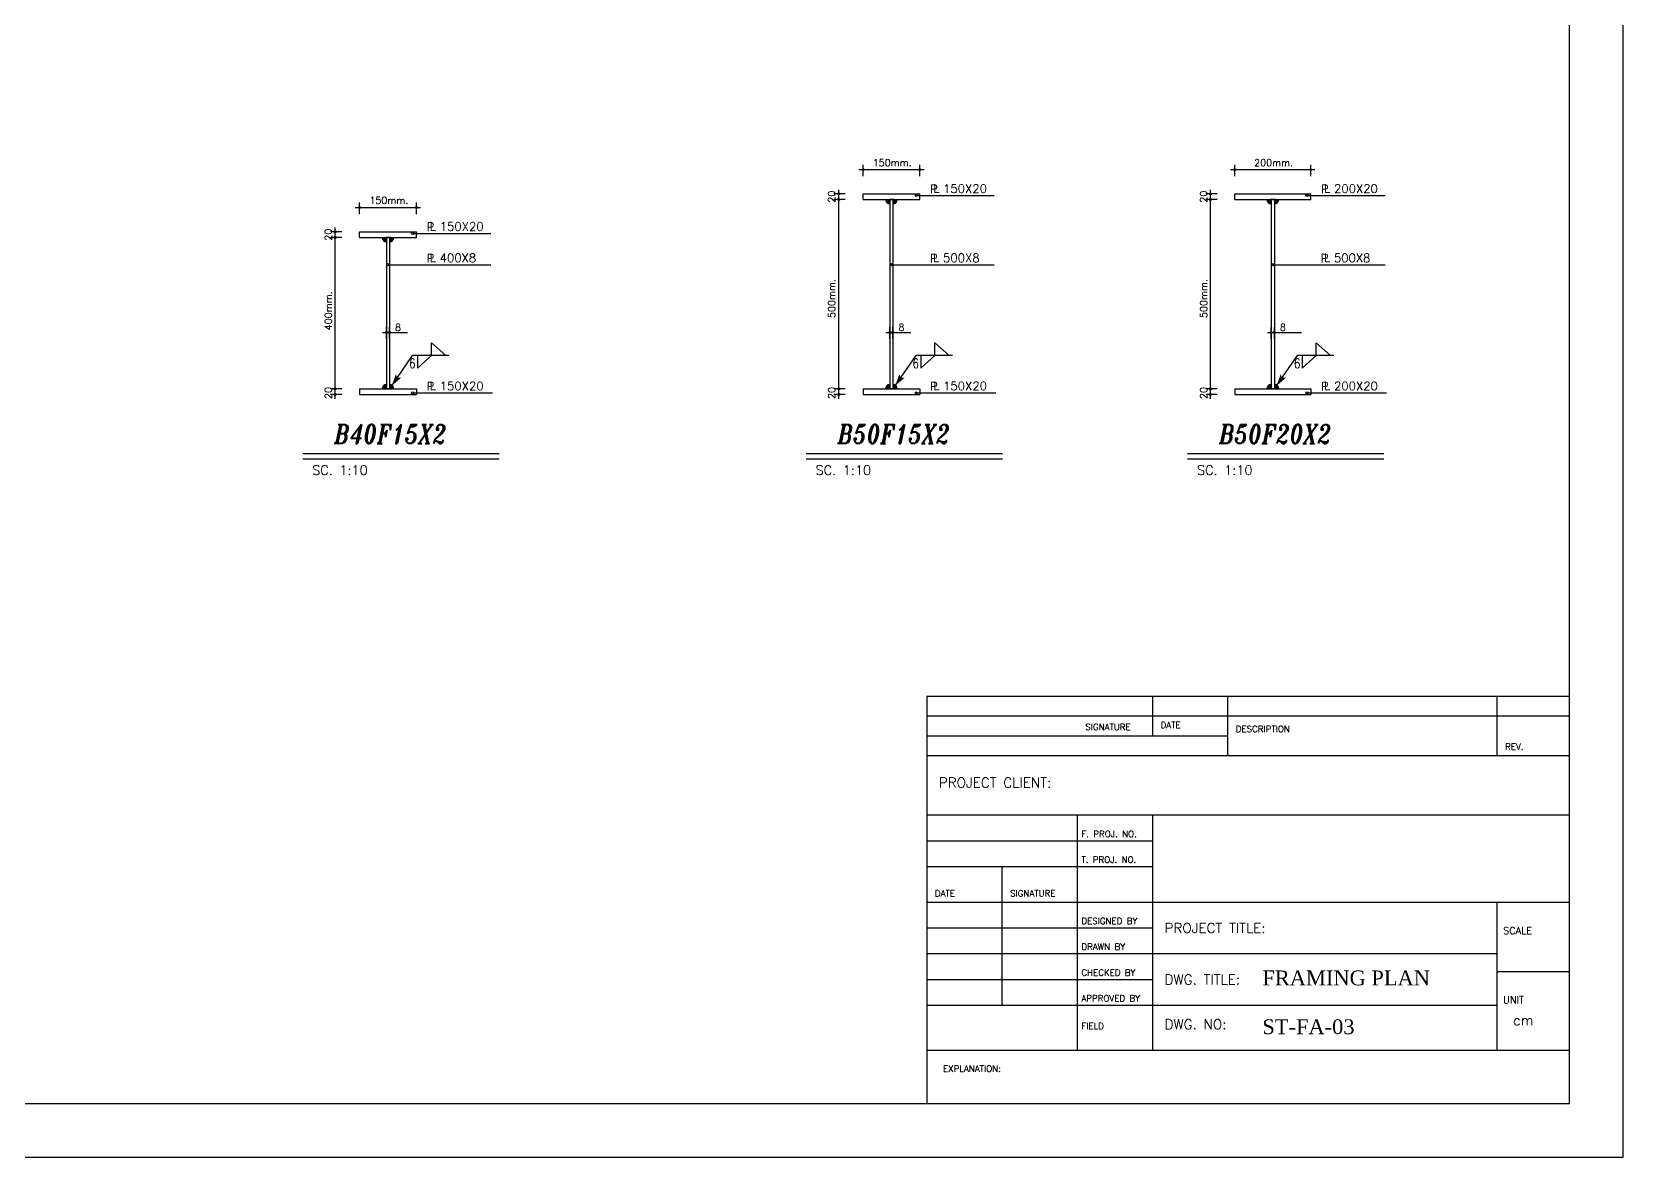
# Model space of a CAD drawing. Header units: inches. Extents: x 1387 to 2676, y -3554 to -2136.
# Drawn here: x 2531.99 to 2574.04, y -2688.64 to -2658.91 of the extents above; entities that cross this region are included whole.
import ezdxf

# ---------------------------------------------------------------- set-up
doc = ezdxf.new("R2010")
doc.units = ezdxf.units.IN
doc.header["$MEASUREMENT"] = 0
doc.linetypes.add('HIDDEN', pattern=[0.375, 0.25, -0.125])
for name, color, linetype in [('1', 1, 'Continuous'), ('1R', 1, 'Continuous'), ('3', 3, 'HIDDEN'), ('3G', 3, 'Continuous'), ('4C', 4, 'Continuous'), ('7', 7, 'Continuous'), ('DIM', 8, 'Continuous'), ('lateral brace', 5, 'Continuous'), ('Layer4', 118, 'Continuous'), ('TEXT-1', 3, 'Continuous')]:
    doc.layers.add(name, color=color, linetype=linetype)
doc.styles.add('ITALICT', font='italict')
doc.styles.add('ROMANS', font='ROMANS')
doc.styles.add('style1', font='times.ttf')

msp = doc.modelspace()

# ---------------------------------------------------------------- hatches: boundary and pattern name
at = {"layer": 'TEXT-1'}
for points in [[(2554.66790494, -2663.45610601, -0.4142135624), (2554.55314262, -2663.34134369), (2554.66790494, -2663.34134369)], [(2554.74790494, -2663.45610601, 0.4142135624), (2554.86266726, -2663.34134369), (2554.74790494, -2663.34134369)], [(2564.74571782, -2663.45610601, -0.4142135624), (2564.6309555, -2663.34134369), (2564.74571782, -2663.34134369)], [(2564.82571782, -2663.45610601, 0.4142135624), (2564.94048014, -2663.34134369), (2564.82571782, -2663.34134369)], [(2541.36581258, -2664.45610601, -0.4142135624), (2541.25105026, -2664.34134369), (2541.36581258, -2664.34134369)], [(2541.44581258, -2664.45610601, 0.4142135624), (2541.5605749, -2664.34134369), (2541.44581258, -2664.34134369)], [(2541.36581258, -2668.22658137, 0.4142135624), (2541.25105026, -2668.34134369), (2541.36581258, -2668.34134369)], [(2541.44581258, -2668.22658137, -0.4142135624), (2541.5605749, -2668.34134369), (2541.44581258, -2668.34134369)], [(2554.66790494, -2668.22658137, 0.4142135624), (2554.55314262, -2668.34134369), (2554.66790494, -2668.34134369)], [(2554.74790494, -2668.22658137, -0.4142135624), (2554.86266726, -2668.34134369), (2554.74790494, -2668.34134369)], [(2564.74571782, -2668.22658137, 0.4142135624), (2564.6309555, -2668.34134369), (2564.74571782, -2668.34134369)], [(2564.82571782, -2668.22658137, -0.4142135624), (2564.94048014, -2668.34134369), (2564.82571782, -2668.34134369)]]:
    msp.add_hatch(color=256, dxfattribs=at).paths.add_polyline_path(points)

# ---------------------------------------------------------------- linework, layer by layer
at = {"layer": '1'}
for p, q in [((2555.6464646, -2676.47079518), (2555.6464646, -2687.22591269)), ((2555.6464646, -2676.47079518), (2555.6464646, -2685.81332914)), ((2572.62741329, -2676.47079518), (2555.6464646, -2676.47079518)), ((2561.61070624, -2677.51715336), (2561.61070624, -2676.47079518)), ((2563.59878678, -2678.04033245), (2563.59878678, -2676.47079518)), ((2570.71402242, -2678.04033245), (2570.71402242, -2676.47079518)), ((2572.62741329, -2676.99397427), (2555.6464646, -2676.99397427)), ((2563.59878678, -2677.51715336), (2555.6464646, -2677.51715336)), ((2572.62741329, -2678.04033245), (2555.6464646, -2678.04033245)), ((2572.62741329, -2679.60986972), (2555.6464646, -2679.60986972)), ((2559.62262569, -2685.81332914), (2559.62262569, -2679.60986972)), ((2561.61070624, -2685.81332914), (2561.61070624, -2679.60986972)), ((2561.61070624, -2680.29000254), (2555.6464646, -2680.29000254)), ((2561.61070624, -2680.97013536), (2555.6464646, -2680.97013536)), ((2557.63454514, -2684.632389), (2557.63454514, -2680.97013536)), ((2561.61070624, -2681.91185773), (2555.6464646, -2681.91185773)), ((2572.62741329, -2681.91185773), (2561.61070624, -2681.91185773)), ((2570.71402242, -2685.81332914), (2570.71402242, -2681.91185773)), ((2561.61070624, -2682.59199054), (2555.6464646, -2682.59199054)), ((2570.71402242, -2683.27212336), (2555.6464646, -2683.27212336)), ((2561.61070624, -2683.95225618), (2555.6464646, -2683.95225618)), ((2572.62741329, -2683.74298455), (2570.71402242, -2683.74298455)), ((2561.61070624, -2684.632389), (2555.6464646, -2684.632389)), ((2570.71402242, -2684.632389), (2561.61070624, -2684.632389)), ((2555.6464646, -2685.81332914), (2572.62741329, -2685.81332914))]:
    msp.add_line(p, q, dxfattribs=at)
msp.add_lwpolyline([(2491.35906312, -2687.22591269), (2572.62741329, -2687.22591269), (2572.62741329, -2630.59291606), (2491.35906312, -2630.59291606)], close=True, dxfattribs=at)
at = {"layer": '1R'}
for p, q in [((2553.84250588, -2662.55035708), (2555.56922753, -2662.55035708)), ((2553.95790494, -2662.72560466), (2553.95790494, -2662.42193078)), ((2555.45790494, -2662.72432036), (2555.45790494, -2662.42064648)), ((2563.67031876, -2662.55035708), (2565.89704041, -2662.55035708)), ((2563.78571782, -2662.72560466), (2563.78571782, -2662.42193078)), ((2565.78571782, -2662.72432036), (2565.78571782, -2662.42064648)), ((2540.65581258, -2663.72560466), (2540.65581258, -2663.42193078)), ((2542.15581258, -2663.72432036), (2542.15581258, -2663.42064648)), ((2553.488178, -2663.19134369), (2553.18450412, -2663.19134369)), ((2553.48946231, -2663.34134369), (2553.18578843, -2663.34134369)), ((2553.31421473, -2668.60699013), (2553.31421473, -2663.0800211)), ((2555.36063604, -2663.23371959), (2557.42628419, -2663.23371959)), ((2563.31599088, -2663.19134369), (2563.012317, -2663.19134369)), ((2563.31727519, -2663.34134369), (2563.01360131, -2663.34134369)), ((2563.14202761, -2668.60699013), (2563.14202761, -2663.0800211)), ((2565.68844892, -2663.23371959), (2567.75409707, -2663.23371959)), ((2540.54041351, -2663.55035708), (2542.26713516, -2663.55035708)), ((2540.18608564, -2664.19134369), (2539.88241176, -2664.19134369)), ((2540.01212236, -2668.60699013), (2540.01212236, -2664.0800211)), ((2542.05854368, -2664.23371959), (2544.12419182, -2664.23371959)), ((2540.18736994, -2664.34134369), (2539.88369606, -2664.34134369)), ((2541.40743083, -2665.06369226), (2544.12419182, -2665.06369226)), ((2554.7095232, -2665.06369226), (2557.42628419, -2665.06369226)), ((2564.78733608, -2665.06369226), (2567.75409707, -2665.06369226)), ((2541.36581258, -2667.01855629), (2541.36581258, -2666.71488241)), ((2541.44581258, -2667.01727199), (2541.44581258, -2666.71359811)), ((2554.66790494, -2667.01855629), (2554.66790494, -2666.71488241)), ((2554.74790494, -2667.01727199), (2554.74790494, -2666.71359811)), ((2564.74571782, -2667.01855629), (2564.74571782, -2666.71488241)), ((2564.82571782, -2667.01727199), (2564.82571782, -2666.71359811)), ((2541.26167871, -2666.85448448), (2541.91599682, -2666.85448448)), ((2554.56377107, -2666.85448448), (2555.21808919, -2666.85448448)), ((2564.64158395, -2666.85448448), (2565.54590207, -2666.85448448)), ((2541.50400003, -2668.26019447), (2542.05550808, -2667.45926682)), ((2543.01623006, -2667.45926682), (2542.05550808, -2667.45926682)), ((2554.8060924, -2668.26019447), (2555.35760044, -2667.45926682)), ((2556.31832243, -2667.45926682), (2555.35760044, -2667.45926682)), ((2564.88390528, -2668.26019447), (2565.43541332, -2667.45926682)), ((2566.39613531, -2667.45926682), (2565.43541332, -2667.45926682)), ((2540.18608564, -2668.34134369), (2539.88241176, -2668.34134369)), ((2540.18736994, -2668.49134369), (2539.88369606, -2668.49134369)), ((2542.05854368, -2668.44716264), (2544.16308204, -2668.44716264)), ((2553.488178, -2668.34134369), (2553.18450412, -2668.34134369)), ((2553.48946231, -2668.49134369), (2553.18578843, -2668.49134369)), ((2555.36063604, -2668.44716264), (2557.4651744, -2668.44716264)), ((2563.31599088, -2668.34134369), (2563.012317, -2668.34134369)), ((2563.31727519, -2668.49134369), (2563.01360131, -2668.49134369)), ((2565.68844892, -2668.44716264), (2567.79298728, -2668.44716264))]:
    msp.add_line(p, q, dxfattribs=at)
at = {"layer": '3'}
for points in [[(2541.50400003, -2668.26019447), (2541.65097501, -2668.04908227), (2541.61421506, -2667.95476893)], [(2541.50400003, -2668.26019447), (2541.65097501, -2668.04908227), (2541.75218406, -2668.05082207)], [(2554.8060924, -2668.26019447), (2554.95306737, -2668.04908227), (2554.91630743, -2667.95476893)], [(2554.8060924, -2668.26019447), (2554.95306737, -2668.04908227), (2555.05427642, -2668.05082207)], [(2564.88390528, -2668.26019447), (2565.03088025, -2668.04908227), (2564.99412031, -2667.95476893)], [(2564.88390528, -2668.26019447), (2565.03088025, -2668.04908227), (2565.13208931, -2668.05082207)]]:
    msp.add_solid(points, dxfattribs=at)
at = {"layer": '3G'}
for p, q in [((2553.95790494, -2663.19134369), (2555.45790494, -2663.19134369)), ((2553.95790494, -2663.34134369), (2553.95790494, -2663.19134369)), ((2553.95790494, -2663.34134369), (2555.45790494, -2663.34134369)), ((2554.63768635, -2663.34134369), (2554.71768635, -2663.34134369)), ((2554.7305783, -2663.34134369), (2554.6505783, -2663.34134369)), ((2554.6634972, -2663.34134369), (2554.7434972, -2663.34134369)), ((2554.66790494, -2663.34134369), (2554.66790494, -2668.34134369)), ((2554.75638916, -2663.34134369), (2554.67638916, -2663.34134369)), ((2554.68523158, -2663.34134369), (2554.76523158, -2663.34134369)), ((2554.77812354, -2663.34134369), (2554.69812354, -2663.34134369)), ((2554.74790494, -2663.34134369), (2554.74790494, -2668.34134369)), ((2555.45790494, -2663.34134369), (2555.45790494, -2663.19134369)), ((2563.78571782, -2663.19134369), (2565.78571782, -2663.19134369)), ((2563.78571782, -2663.34134369), (2563.78571782, -2663.19134369)), ((2563.78571782, -2663.34134369), (2565.78571782, -2663.34134369)), ((2564.71549923, -2663.34134369), (2564.79549923, -2663.34134369)), ((2564.80839118, -2663.34134369), (2564.72839118, -2663.34134369)), ((2564.74131008, -2663.34134369), (2564.82131008, -2663.34134369)), ((2564.74571782, -2663.34134369), (2564.74571782, -2668.34134369)), ((2564.83420204, -2663.34134369), (2564.75420204, -2663.34134369)), ((2564.76304446, -2663.34134369), (2564.84304446, -2663.34134369)), ((2564.85593642, -2663.34134369), (2564.77593642, -2663.34134369)), ((2564.82571782, -2663.34134369), (2564.82571782, -2668.34134369)), ((2565.78571782, -2663.34134369), (2565.78571782, -2663.19134369)), ((2540.65581258, -2664.19134369), (2542.15581258, -2664.19134369)), ((2540.65581258, -2664.34134369), (2540.65581258, -2664.19134369)), ((2542.15581258, -2664.34134369), (2542.15581258, -2664.19134369)), ((2540.65581258, -2664.34134369), (2542.15581258, -2664.34134369)), ((2541.33559398, -2664.34134369), (2541.41559398, -2664.34134369)), ((2541.42848594, -2664.34134369), (2541.34848594, -2664.34134369)), ((2541.36140484, -2664.34134369), (2541.44140484, -2664.34134369)), ((2541.36581258, -2664.34134369), (2541.36581258, -2668.34134369)), ((2541.45429679, -2664.34134369), (2541.37429679, -2664.34134369)), ((2541.38313922, -2664.34134369), (2541.46313922, -2664.34134369)), ((2541.47603117, -2664.34134369), (2541.39603117, -2664.34134369)), ((2541.44581258, -2664.34134369), (2541.44581258, -2668.34134369)), ((2542.55417595, -2667.12513396), (2542.92887847, -2667.46013915)), ((2542.55417595, -2667.46013915), (2542.55417595, -2667.12513396)), ((2555.85626832, -2667.12513396), (2556.23097084, -2667.46013915)), ((2555.85626832, -2667.46013915), (2555.85626832, -2667.12513396)), ((2565.9340812, -2667.12513396), (2566.30878372, -2667.46013915)), ((2565.9340812, -2667.46013915), (2565.9340812, -2667.12513396)), ((2542.18044913, -2667.45839449), (2542.18044913, -2667.79339969)), ((2542.18044913, -2667.79339969), (2542.55515165, -2667.45839449)), ((2555.48254149, -2667.45839449), (2555.48254149, -2667.79339969)), ((2555.48254149, -2667.79339969), (2555.85724401, -2667.45839449)), ((2565.56035437, -2667.45839449), (2565.56035437, -2667.79339969)), ((2565.56035437, -2667.79339969), (2565.93505689, -2667.45839449)), ((2540.65581258, -2668.34134369), (2542.15581258, -2668.34134369)), ((2540.65581258, -2668.34134369), (2540.65581258, -2668.49134369)), ((2540.65581258, -2668.49134369), (2542.15581258, -2668.49134369)), ((2541.42848594, -2668.34134369), (2541.34848594, -2668.34134369)), ((2541.37059398, -2668.34134369), (2541.45059398, -2668.34134369)), ((2541.38313922, -2668.34134369), (2541.46313922, -2668.34134369)), ((2541.47603117, -2668.34134369), (2541.39603117, -2668.34134369)), ((2542.15581258, -2668.34134369), (2542.15581258, -2668.49134369)), ((2553.95790494, -2668.34134369), (2555.45790494, -2668.34134369)), ((2553.95790494, -2668.34134369), (2553.95790494, -2668.49134369)), ((2553.95790494, -2668.49134369), (2555.45790494, -2668.49134369)), ((2554.7305783, -2668.34134369), (2554.6505783, -2668.34134369)), ((2554.67268635, -2668.34134369), (2554.75268635, -2668.34134369)), ((2554.68523158, -2668.34134369), (2554.76523158, -2668.34134369)), ((2554.77812354, -2668.34134369), (2554.69812354, -2668.34134369)), ((2555.45790494, -2668.34134369), (2555.45790494, -2668.49134369)), ((2563.78571782, -2668.34134369), (2565.78571782, -2668.34134369)), ((2563.78571782, -2668.34134369), (2563.78571782, -2668.49134369)), ((2563.78571782, -2668.49134369), (2565.78571782, -2668.49134369)), ((2564.80839118, -2668.34134369), (2564.72839118, -2668.34134369)), ((2564.75049923, -2668.34134369), (2564.83049923, -2668.34134369)), ((2564.76304446, -2668.34134369), (2564.84304446, -2668.34134369)), ((2564.85593642, -2668.34134369), (2564.77593642, -2668.34134369)), ((2565.78571782, -2668.34134369), (2565.78571782, -2668.49134369)), ((2539.15387896, -2670.05382426), (2544.34192749, -2670.05382426)), ((2552.45597133, -2670.05382426), (2557.64401985, -2670.05382426)), ((2562.53378421, -2670.05382426), (2567.72183273, -2670.05382426)), ((2539.15387896, -2670.18823765), (2544.34192749, -2670.18823765)), ((2552.45597133, -2670.18823765), (2557.64401985, -2670.18823765)), ((2562.53378421, -2670.18823765), (2567.72183273, -2670.18823765))]:
    msp.add_line(p, q, dxfattribs=at)
for centre, start, end in [((2554.66790494, -2663.34134369), 180, 270), ((2554.66790494, -2663.34134369), 180, 270), ((2554.74790494, -2663.34134369), 270, 0), ((2554.74790494, -2663.34134369), 270, 0), ((2564.74571782, -2663.34134369), 180, 270), ((2564.74571782, -2663.34134369), 180, 270), ((2564.82571782, -2663.34134369), 270, 0), ((2564.82571782, -2663.34134369), 270, 0), ((2541.36581258, -2664.34134369), 180, 270), ((2541.36581258, -2664.34134369), 180, 270), ((2541.44581258, -2664.34134369), 270, 0), ((2541.44581258, -2664.34134369), 270, 0), ((2541.36581258, -2668.34134369), 90, 180), ((2541.44581258, -2668.34134369), 0, 90), ((2554.66790494, -2668.34134369), 90, 180), ((2554.74790494, -2668.34134369), 0, 90), ((2564.74571782, -2668.34134369), 90, 180), ((2564.82571782, -2668.34134369), 0, 90)]:
    msp.add_arc(centre, 0.11476232, start, end, dxfattribs=at)
at = {"layer": '7'}
for centre, radius in [((2553.95790494, -2662.55035708), 0.02443679), ((2555.45790494, -2662.55035708), 0.02443679), ((2563.78571782, -2662.55035708), 0.02443679), ((2565.78571782, -2662.55035708), 0.02443679), ((2553.31421473, -2663.19134369), 0.02443679), ((2553.31421473, -2663.34134369), 0.02443679), ((2555.36063604, -2663.23371959), 0.02909142), ((2563.14202761, -2663.19134369), 0.02443679), ((2563.14202761, -2663.34134369), 0.02443679), ((2565.68844892, -2663.23371959), 0.02909142), ((2540.65581258, -2663.55035708), 0.02443679), ((2542.15581258, -2663.55035708), 0.02443679), ((2540.01212236, -2664.19134369), 0.02443679), ((2542.05854368, -2664.23371959), 0.02909142), ((2540.01212236, -2664.34134369), 0.02443679), ((2541.40743083, -2665.06369226), 0.02909142), ((2554.7095232, -2665.06369226), 0.02909142), ((2564.78733608, -2665.06369226), 0.02909142), ((2541.36581258, -2666.85448448), 0.02443679), ((2541.44581258, -2666.85448448), 0.02443679), ((2554.66790494, -2666.85448448), 0.02443679), ((2554.74790494, -2666.85448448), 0.02443679), ((2564.74571782, -2666.85448448), 0.02443679), ((2564.82571782, -2666.85448448), 0.02443679), ((2540.01212236, -2668.34134369), 0.02443679), ((2540.01212236, -2668.49134369), 0.02443679), ((2542.05854368, -2668.44716264), 0.02909142), ((2553.31421473, -2668.34134369), 0.02443679), ((2553.31421473, -2668.49134369), 0.02443679), ((2555.36063604, -2668.44716264), 0.02909142), ((2563.14202761, -2668.34134369), 0.02443679), ((2563.14202761, -2668.49134369), 0.02443679), ((2565.68844892, -2668.44716264), 0.02909142)]:
    msp.add_circle(centre, radius, dxfattribs=at)
at = {"layer": 'DIM'}
msp.add_lwpolyline([(2489.94323821, -2688.6417376), (2574.04323821, -2688.6417376), (2574.04323821, -2629.17709114), (2489.94323821, -2629.17709114)], close=True, dxfattribs=at)
at = {"layer": 'lateral brace'}
msp.add_lwpolyline([(2489.94323821, -2688.6417376), (2574.04323821, -2688.6417376), (2574.04323821, -2629.17709114), (2489.94323821, -2629.17709114)], close=True, dxfattribs=at)
at = {"layer": 'Layer4'}
msp.add_lwpolyline([(2574.04323821, -2629.17709114), (2489.94323821, -2629.17709114), (2489.94323821, -2688.6417376), (2574.04323821, -2688.6417376)], close=True, dxfattribs=at)

# ---------------------------------------------------------------- texts
at = {"layer": '1'}
for s, height, style, p in [('SIGNATURE', 0.167417309, 'ROMANS', (2559.83189733, -2677.36019963)), ('DATE', 0.167417309, 'ROMANS', (2561.81997787, -2677.30788172)), ('DESCRIPTION', 0.1674173092, 'ROMANS', (2563.80805842, -2677.41251754)), ('REV.', 0.167417309, 'ROMANS', (2570.92329406, -2677.88337872)), ('PROJECT CLIENT:', 0.2615895456, 'ROMANS', (2555.96037205, -2678.87468115)), ('F. PROJ. NO.', 0.1674173092, 'ROMANS', (2559.72726151, -2680.18536673)), ('T. PROJ. NO.', 0.1674173092, 'ROMANS', (2559.72726151, -2680.86549954)), ('DATE', 0.167417309, 'ROMANS', (2555.85573623, -2681.754904)), ('SIGNATURE', 0.167417309, 'ROMANS', (2557.84381678, -2681.754904)), ('DESIGNED BY', 0.1674173092, 'ROMANS', (2559.72726151, -2682.48735473)), ('PROJECT TITLE:', 0.2615895456, 'ROMANS', (2561.92461369, -2682.71899813)), ('SCALE', 0.188344473, 'ROMANS', (2570.87097615, -2682.74894427)), ('DRAWN BY', 0.167417309, 'ROMANS', (2559.72726151, -2683.16748755)), ('CHECKED BY', 0.167417309, 'ROMANS', (2559.72726151, -2683.84762036)), ('DWG. TITLE:', 0.2615895456, 'ROMANS', (2561.92461369, -2684.07926377)), ('FRAMING PLAN', 0.3923843184, 'style1', (2564.50846468, -2684.10191109)), ('APPROVED BY', 0.1674173092, 'ROMANS', (2559.72726151, -2684.52775318)), ('UNIT', 0.188344473, 'ROMANS', (2570.87097615, -2684.58007109)), ('FIELD', 0.167417309, 'ROMANS', (2559.72726151, -2685.26020391)), ('DWG. NO:', 0.261589546, 'ROMANS', (2561.92461369, -2685.26020391)), ('ST-FA-03', 0.392384318, 'style1', (2564.50846468, -2685.39208978)), ('cm', 0.261589546, 'ROMANS', (2571.1325657, -2685.15556809)), ('EXPLANATION:', 0.1674173092, 'ROMANS', (2556.07056445, -2686.38894298))]:
    msp.add_text(s, height=height, dxfattribs=dict(at, style=style)).set_placement(p)
at = {"layer": '3G', "style": 'ROMANS'}
for s, height, p in [('150mm.', 0.1848, (2554.21484412, -2662.45698172)), ('200mm.', 0.1848, (2564.292657, -2662.45698172)), ('P', 0.225, (2555.7295255, -2663.17517419)), ('L', 0.225, (2555.81216445, -2663.15743925)), ('150X20', 0.225, (2556.07509377, -2663.1653461)), ('P', 0.225, (2566.05733838, -2663.17517419)), ('L', 0.225, (2566.13997733, -2663.15743925)), ('200X20', 0.225, (2566.40290665, -2663.1653461)), ('150mm.', 0.1848, (2540.91275176, -2663.45698172)), ('P', 0.225, (2542.42743313, -2664.17517419)), ('L', 0.225, (2542.51007208, -2664.15743925)), ('150X20', 0.225, (2542.77300141, -2664.1653461)), ('P', 0.225, (2542.42430562, -2665.00514685)), ('L', 0.225, (2542.50694458, -2664.98741192)), ('400X8', 0.225, (2542.7698739, -2664.99531876)), ('P', 0.225, (2555.72639799, -2665.00514685)), ('L', 0.225, (2555.80903694, -2664.98741192)), ('500X8', 0.225, (2556.07196627, -2664.99531876)), ('P', 0.225, (2566.05421087, -2665.00514685)), ('L', 0.225, (2566.13684982, -2664.98741192)), ('500X8', 0.225, (2566.39977915, -2664.99531876)), ('8', 0.1848, (2541.59168649, -2666.8087247)), ('8', 0.1848, (2554.89377886, -2666.8087247)), ('8', 0.1848, (2564.97159174, -2666.8087247)), ('P', 0.225, (2542.42743313, -2668.38861724)), ('L', 0.225, (2542.51007208, -2668.37088231)), ('150X20', 0.225, (2542.77300141, -2668.37878915)), ('P', 0.225, (2555.7295255, -2668.38861724)), ('L', 0.225, (2555.81216445, -2668.37088231)), ('150X20', 0.225, (2556.07509377, -2668.37878915)), ('P', 0.225, (2566.05733838, -2668.38861724)), ('L', 0.225, (2566.13997733, -2668.37088231)), ('200X20', 0.225, (2566.40290665, -2668.37878915)), ('SC. 1:10', 0.249999993, (2539.40118907, -2670.61585902)), ('SC. 1:10', 0.249999993, (2552.70328144, -2670.61585902)), ('SC. 1:10', 0.249999993, (2562.78109432, -2670.61585902))]:
    msp.add_text(s, height=height, dxfattribs=at).set_placement(p)
for s, p in [('20', (2553.22083936, -2663.42524323)), ('20', (2563.04865224, -2663.42524323)), ('20', (2539.918747, -2664.42524323)), ('500mm.', (2553.22083936, -2666.47320197)), ('500mm.', (2563.04865224, -2666.47320197)), ('400mm.', (2539.918747, -2666.79531102)), ('20', (2539.918747, -2668.60889136)), ('20', (2553.22083936, -2668.60889136)), ('20', (2563.04865224, -2668.60889136))]:
    msp.add_text(s, height=0.1848, rotation=90, dxfattribs=at).set_placement(p)
at = {"layer": '3G', "style": 'ROMANS', "width": 0.8}
for p in [(2541.96113245, -2667.79450747), (2555.26322482, -2667.79450747), (2565.3410377, -2667.79450747)]:
    msp.add_text('6', height=0.25, dxfattribs=at).set_placement(p)
at = {"layer": '4C', "style": 'ITALICT', "width": 0.8}
for s, p in [('B40F15X2', (2539.98447607, -2669.78681261)), ('B50F15X2', (2553.28656844, -2669.78681261)), ('B50F20X2', (2563.36438132, -2669.78681261))]:
    msp.add_text(s, height=0.5, dxfattribs=at).set_placement(p)

doc.saveas('drawing.dxf')
